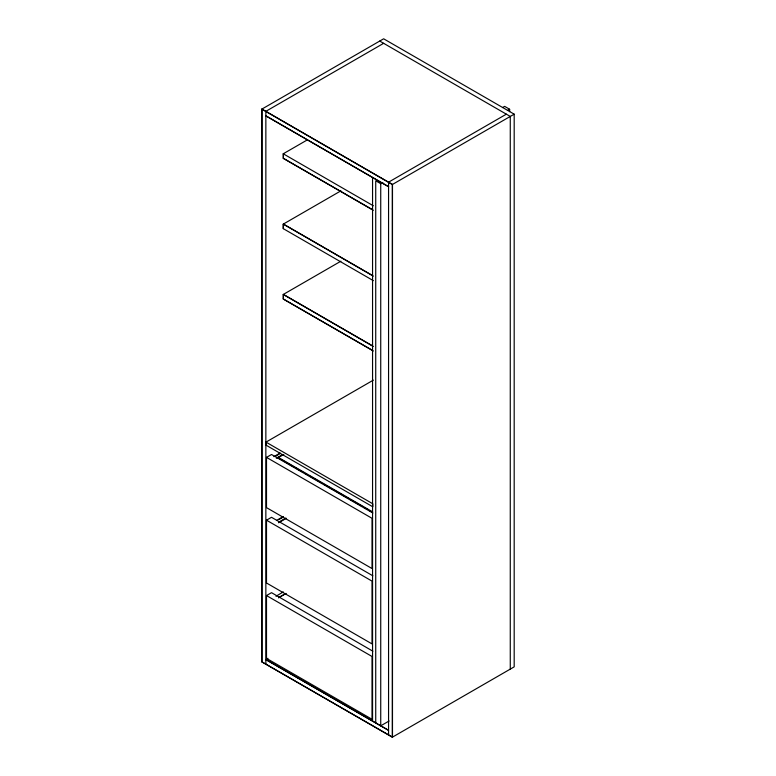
<?xml version="1.0" encoding="UTF-8"?>
<svg xmlns="http://www.w3.org/2000/svg" width="776" height="776" viewBox="0 0 776 776"><rect width="100%" height="100%" fill="white"/><g stroke="black" fill="none" stroke-linecap="round" stroke-linejoin="round"><path stroke-width="1.16" d="M261.813 109.144L383.645 38.8L514.187 114.169L514.187 666.856L392.355 737.2L261.813 661.831L261.813 109.144L392.355 184.504L514.187 114.169M265.731 111.404L383.645 43.32M373.334 210.306L283.259 158.304L283.259 153.784L307.441 139.826M283.259 158.304L372.412 209.627M373.334 280.65L283.259 228.648L283.259 224.128L340.906 190.847M283.259 228.648L283.395 224.051L372.412 275.451M502.538 107.573L504.633 106.37L509.638 109.251L509.638 111.676M375.73 722.931L375.73 180.789L380.735 183.679L382.83 182.467M507.543 110.464L509.638 109.251M388.436 182.244L506.359 114.169M373.334 350.995L283.259 298.993L283.259 294.473L340.906 261.192M283.259 298.993L372.412 350.315M265.993 442.116L372.81 503.789L372.81 506.806L265.993 445.133L265.993 442.116L373.353 380.124M266.507 457.384L372.034 518.31L372.034 568.556L266.507 507.63L266.507 457.384L271.513 454.503L372.858 513.004M273.87 456.657L280.165 453.029M274.917 456.55L280.165 453.524M276.305 458.267L282.774 454.532M278.574 457.452L283.822 454.426M266.507 520.192L372.034 581.117L372.034 643.925L266.507 582.999L266.507 520.192L271.513 517.301L372.858 575.811M277.013 520.163L283.308 516.525M279.108 519.454L283.308 517.029M278.574 522.267L285.917 518.038M278.574 522.772L285.917 518.533M266.507 595.561L372.034 656.486L372.034 719.284L266.507 658.368L266.507 595.561L271.513 592.67L372.858 651.18M275.965 596.278L283.308 591.894M278.574 597.636L285.917 593.398M278.574 597.792L285.917 593.553M261.813 661.831L392.481 737.122L392.481 184.436L261.939 109.067L261.939 661.763M267.943 658.29L265.731 659.571L388.563 730.342L265.858 659.493M265.858 664.023L265.858 111.327M389.115 720.982L380.735 725.822L380.735 183.679M388.563 734.862L388.563 182.176M379.736 41.06L510.268 116.429L510.268 669.116M283.259 153.784L373.334 205.786M283.259 224.128L373.334 276.13M372.412 345.786L283.395 294.395L283.395 298.915M283.259 294.473L373.334 346.474M278.041 457.258L372.616 511.859M278.041 457.762L293.629 466.764M295.704 467.967L302.98 472.167M305.065 473.36L307.141 474.563M309.217 475.766L321.691 482.963M323.767 484.166L348.705 498.561M350.791 499.763L358.066 503.963M360.142 505.166L362.217 506.359M364.293 507.562L367.417 509.366M369.492 510.56L371.568 511.762M392.355 184.504L392.355 737.2M372.558 177.597L372.558 721.243M283.395 153.706L283.395 158.226M265.858 115.847L388.563 186.696L265.858 115.847"/></g></svg>
